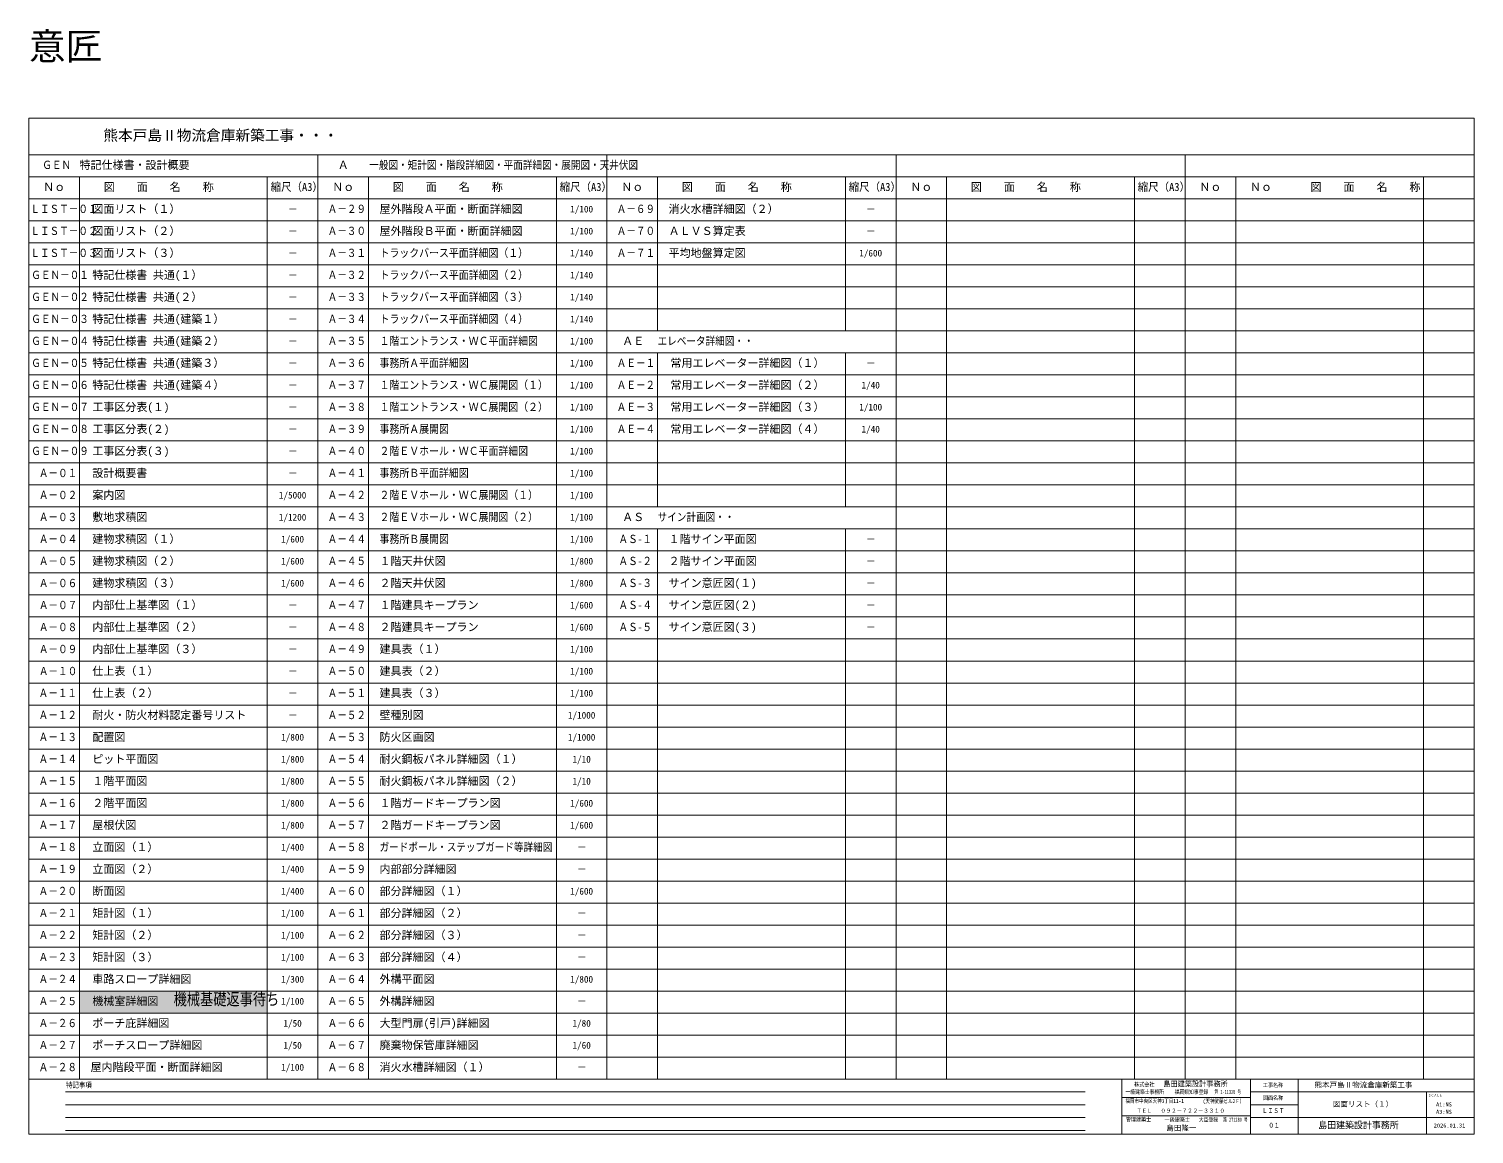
# Model space of a CAD drawing. Units: millimetres at full size. Extents: x -61750 to 61750, y -27874 to 28326.
# Drawn here: x -61750 to -22350, y -27874 to 2262 of the extents above; entities that cross this region are included whole.
import ezdxf
from ezdxf.enums import TextEntityAlignment as Align

# ---------------------------------------------------------------- set-up
doc = ezdxf.new("R2010")
doc.units = ezdxf.units.MM
doc.header["$LTSCALE"] = 30
doc.layers.add('1-8_設備', color=7, linetype='Continuous', lineweight=18)
doc.layers.add('F-0_補助線', color=7, linetype='Continuous', lineweight=18)
doc.styles.add('ＭＳ ゴシック', font='')
doc.styles.get('ＭＳ ゴシック').set_extended_font_data('MS Gothic')

msp = doc.modelspace()

# ---------------------------------------------------------------- linework, layer by layer
at = {"layer": '1-8_設備', "color": 3}
for p, q in [((-22350, -1173.87), (-61750, -1173.87)), ((-22350, -1773.87), (-61750, -1773.87)), ((-60370, -1773.87), (-60370, -26373.87)), ((-55250, -1773.87), (-55250, -26373.87)), ((-52490, -1773.87), (-52490, -26373.87)), ((-47370, -1773.87), (-47370, -26373.87)), ((-44610, -1773.87), (-44610, -5973.87)), ((-39490, -1773.87), (-39490, -5973.87)), ((-36730, -1773.87), (-36730, -26373.87)), ((-31610, -1773.87), (-31610, -26373.87)), ((-28850, -1773.87), (-28850, -26373.87)), ((-23730, -1773.87), (-23730, -26373.87)), ((-22350, -2373.87), (-61750, -2373.87)), ((-22350, -2973.87), (-61750, -2973.87)), ((-52490, -2973.87), (-52490, -8973.87)), ((-22350, -3573.87), (-61750, -3573.87)), ((-22350, -4173.87), (-61750, -4173.87)), ((-22350, -4773.87), (-61750, -4773.87)), ((-22350, -5373.87), (-61750, -5373.87)), ((-22350, -5973.87), (-61750, -5973.87)), ((-22350, -6573.87), (-61750, -6573.87)), ((-44610, -6573.87), (-44610, -10773.87)), ((-39490, -6573.87), (-39490, -10773.87)), ((-22350, -7173.87), (-61750, -7173.87)), ((-22350, -7773.87), (-61750, -7773.87)), ((-61750, -8373.87), (-22350, -8373.87)), ((-61750, -8973.87), (-22350, -8973.87)), ((-61750, -9573.87), (-22350, -9573.87)), ((-52490, -9573.87), (-52490, -10773.87)), ((-61750, -10173.87), (-22350, -10173.87)), ((-22350, -10773.87), (-61750, -10773.87)), ((-61750, -11373.87), (-22350, -11373.87)), ((-44610, -11373.87), (-44610, -26373.87)), ((-39490, -11373.87), (-39490, -26373.87)), ((-61750, -11973.87), (-22350, -11973.87)), ((-61750, -12573.87), (-22350, -12573.87)), ((-52490, -12573.87), (-52490, -17373.87)), ((-61750, -13173.87), (-22350, -13173.87)), ((-61750, -13773.87), (-22350, -13773.87)), ((-22350, -14373.87), (-61750, -14373.87)), ((-61750, -14973.87), (-22350, -14973.87)), ((-61750, -15573.87), (-22350, -15573.87)), ((-61750, -16173.87), (-22350, -16173.87)), ((-61750, -16773.87), (-22350, -16773.87)), ((-61750, -17373.87), (-22350, -17373.87)), ((-61750, -17973.87), (-22350, -17973.87)), ((-61750, -18573.87), (-22350, -18573.87)), ((-61750, -19173.87), (-22350, -19173.87)), ((-61750, -19773.87), (-22350, -19773.87)), ((-61750, -20373.87), (-22350, -20373.87)), ((-61750, -20973.87), (-22350, -20973.87)), ((-61750, -21573.87), (-22350, -21573.87)), ((-61750, -22173.87), (-22350, -22173.87)), ((-61750, -22773.87), (-22350, -22773.87)), ((-61750, -23373.87), (-22350, -23373.87)), ((-61750, -23973.87), (-22350, -23973.87)), ((-61750, -24573.87), (-22350, -24573.87)), ((-61750, -25173.87), (-22350, -25173.87)), ((-61750, -25773.87), (-22350, -25773.87))]:
    msp.add_line(p, q, dxfattribs=at)
at = {"layer": '1-8_設備', "color": 54}
for p, q in [((-53870, -1173.87), (-53870, -26373.87)), ((-45990, -1173.87), (-45990, -26373.87)), ((-38110, -1173.87), (-38110, -26373.87)), ((-30230, -1173.87), (-30230, -26373.87))]:
    msp.add_line(p, q, dxfattribs=at)
at = {"layer": 'F-0_補助線', "color": 20}
for p, q in [((-61750, -173.87), (-22350, -173.87)), ((-22350, -27873.87), (-22350, -173.87)), ((-22350, -26373.87), (-61750, -26373.87)), ((-31950, -26373.87), (-31950, -27873.87)), ((-28450, -26373.87), (-28450, -27873.87)), ((-27150, -26373.87), (-27150, -27873.87)), ((-28450, -26723.87), (-22350, -26723.87)), ((-23650, -27073.87), (-23650, -26723.87)), ((-28450, -26873.87), (-31950, -26873.87)), ((-27150, -27073.87), (-28450, -27073.87)), ((-23650, -27073.87), (-23650, -27873.87)), ((-28450, -27373.87), (-31950, -27373.87)), ((-28450, -27423.87), (-22350, -27423.87))]:
    msp.add_line(p, q, dxfattribs=at)
at = {"layer": 'F-0_補助線'}
for p, q in [((-60750, -26722.52), (-32950, -26722.52)), ((-60750, -27072.52), (-32950, -27072.52)), ((-60750, -27422.52), (-32950, -27422.52)), ((-60750, -27772.52), (-32950, -27772.52))]:
    msp.add_line(p, q, dxfattribs=at)
at = {"layer": 'F-0_補助線', "color": 20}
msp.add_lwpolyline([(-22350, -27873.87), (-61750, -27873.87), (-61750, -173.87)], dxfattribs=at)
at = {"layer": 'F-0_補助線', "color": 2}
msp.add_solid([(-60370, -23973.87), (-60370, -24573.87), (-55250, -23973.87), (-55250, -24573.87)], dxfattribs=at)

# ---------------------------------------------------------------- texts
at = {"layer": '1-8_設備', "style": 'ＭＳ ゴシック'}
for s, height, p in [('意匠', 733.1, (-61750, 1201.83)), ('熊本戸島Ⅱ物流倉庫新築工事・・・', 293.3, (-59720, -873.87)), ('特記仕様書・設計概要', 219.9, (-60370, -1623.87)), ('Ａ', 219.9, (-53330, -1623.87)), ('Ｎｏ', 219.9, (-61360, -2223.87)), ('図\u3000\u3000面\u3000\u3000名\u3000\u3000称', 219.9, (-59710.57, -2226.42)), ('Ｎｏ', 219.9, (-53480, -2223.87)), ('図\u3000\u3000面\u3000\u3000名\u3000\u3000称', 219.9, (-51830.57, -2226.42)), ('Ｎｏ', 219.9, (-45600, -2223.87)), ('図\u3000\u3000面\u3000\u3000名\u3000\u3000称', 219.9, (-43950.57, -2226.42)), ('Ｎｏ', 219.9, (-37720, -2223.87)), ('図\u3000\u3000面\u3000\u3000名\u3000\u3000称', 219.9, (-36070.57, -2226.42)), ('Ｎｏ', 219.9, (-29840, -2223.87)), ('Ｎｏ', 219.9, (-28460, -2223.87)), ('図\u3000\u3000面\u3000\u3000名\u3000\u3000称', 219.9, (-26810.57, -2226.42)), ('図面リスト（１）', 219.9, (-60020, -2823.87)), ('－', 183.3, (-54685, -2798.87)), ('屋外階段Ａ平面・断面詳細図', 219.9, (-52190, -2823.87)), ('1/100', 183.3, (-46992.5, -2798.87)), ('消火水槽詳細図（２）', 219.9, (-44310, -2823.87)), ('－', 183.3, (-38925, -2798.87)), ('図面リスト（２）', 219.9, (-60020, -3423.87)), ('屋外階段Ｂ平面・断面詳細図', 219.9, (-52190, -3423.87)), ('1/100', 183.3, (-46992.5, -3398.87)), ('ＡＬＶＳ算定表', 219.9, (-44310, -3423.87)), ('－', 183.3, (-54685, -3398.87)), ('－', 183.3, (-38925, -3398.87)), ('図面リスト（３）', 219.9, (-60020, -4023.87)), ('－', 183.3, (-54685, -3998.87)), ('1/140', 183.3, (-46992.5, -3998.87)), ('平均地盤算定図', 219.9, (-44310, -4023.87)), ('1/600', 183.3, (-39112.5, -3998.87)), ('特記仕様書 共通(１）', 219.9, (-60020, -4623.87)), ('－', 183.3, (-54685, -4598.87)), ('1/140', 183.3, (-46992.5, -4598.87)), ('特記仕様書 共通(２）', 219.9, (-60020, -5223.87)), ('－', 183.3, (-54685, -5198.87)), ('1/140', 183.3, (-46992.5, -5198.87)), ('特記仕様書 共通(建築１）', 219.9, (-60020, -5823.87)), ('－', 183.3, (-54685, -5798.87)), ('1/140', 183.3, (-46992.5, -5798.87)), ('特記仕様書 共通(建築２）', 219.9, (-60020, -6423.87)), ('－', 183.3, (-54685, -6398.87)), ('1/100', 183.3, (-46992.5, -6398.87)), ('ＡＥ', 219.9, (-45575, -6423.87)), ('特記仕様書 共通(建築３）', 219.9, (-60020, -7023.87)), ('－', 183.3, (-54685, -6998.87)), ('1/100', 183.3, (-46992.5, -6998.87)), ('常用エレベーター詳細図（１）', 219.9, (-44260, -7023.87)), ('－', 183.3, (-38925, -6998.87)), ('特記仕様書 共通(建築４）', 219.9, (-60020, -7623.87)), ('－', 183.3, (-54685, -7598.87)), ('1/100', 183.3, (-46992.5, -7598.87)), ('常用エレベーター詳細図（２）', 219.9, (-44260, -7623.87)), ('1/40', 183.3, (-39050, -7598.87)), ('工事区分表(１)', 219.9, (-60020, -8223.87)), ('－', 183.3, (-54685, -8198.87)), ('1/100', 183.3, (-46992.5, -8198.87)), ('常用エレベーター詳細図（３）', 219.9, (-44260, -8223.87)), ('1/100', 183.3, (-39112.5, -8198.87)), ('工事区分表(２)', 219.9, (-60020, -8823.87)), ('－', 183.3, (-54685, -8798.87)), ('1/100', 183.3, (-46992.5, -8798.87)), ('常用エレベーター詳細図（４）', 219.9, (-44260, -8823.87)), ('1/40', 183.3, (-39050, -8798.87)), ('工事区分表(３)', 219.9, (-60020, -9423.87)), ('－', 183.3, (-54685, -9398.87)), ('1/100', 183.3, (-46992.5, -9398.87)), ('設計概要書', 219.9, (-60020, -10023.87)), ('－', 183.3, (-54685, -9998.87)), ('1/100', 183.3, (-46992.5, -9998.87)), ('案内図', 219.9, (-60020, -10623.87)), ('1/5000', 183.3, (-54935, -10598.87)), ('1/100', 183.3, (-46992.5, -10598.87)), ('敷地求積図', 219.9, (-60020, -11223.87)), ('1/1200', 183.3, (-54935, -11198.87)), ('1/100', 183.3, (-46992.5, -11198.87)), ('ＡＳ', 219.9, (-45575, -11223.87)), ('建物求積図（１）', 219.9, (-60020, -11823.87)), ('1/600', 183.3, (-54872.5, -11798.87)), ('1/100', 183.3, (-46992.5, -11798.87)), ('１階サイン平面図', 219.9, (-44310, -11823.87)), ('－', 183.3, (-38925, -11798.87)), ('建物求積図（２）', 219.9, (-60020, -12423.87)), ('1/600', 183.3, (-54872.5, -12398.87)), ('１階天井伏図', 219.9, (-52190, -12423.87)), ('1/800', 183.3, (-46992.5, -12398.87)), ('２階サイン平面図', 219.9, (-44310, -12423.87)), ('－', 183.3, (-38925, -12398.87)), ('建物求積図（３）', 219.9, (-60020, -13023.87)), ('1/600', 183.3, (-54872.5, -12998.87)), ('２階天井伏図', 219.9, (-52190, -13023.87)), ('1/800', 183.3, (-46992.5, -12998.87)), ('サイン意匠図(１)', 219.9, (-44310, -13023.87)), ('－', 183.3, (-38925, -12998.87)), ('内部仕上基準図（１）', 219.9, (-60020, -13623.87)), ('１階建具キープラン', 219.9, (-52190, -13623.87)), ('1/600', 183.3, (-46992.5, -13598.87)), ('サイン意匠図(２)', 219.9, (-44310, -13623.87)), ('－', 183.3, (-54685, -13598.87)), ('－', 183.3, (-38925, -13598.87)), ('内部仕上基準図（２）', 219.9, (-60020, -14223.87)), ('－', 183.3, (-54685, -14198.87)), ('２階建具キープラン', 219.9, (-52190, -14223.87)), ('1/600', 183.3, (-46992.5, -14198.87)), ('サイン意匠図(３)', 219.9, (-44310, -14223.87)), ('－', 183.3, (-38925, -14198.87)), ('内部仕上基準図（３）', 219.9, (-60020, -14823.87)), ('建具表（１）', 219.9, (-52190, -14823.87)), ('1/100', 183.3, (-46992.5, -14798.87)), ('－', 183.3, (-54685, -14798.87)), ('仕上表（１）', 219.9, (-60020, -15423.87)), ('－', 183.3, (-54685, -15398.87)), ('建具表（２）', 219.9, (-52190, -15423.87)), ('1/100', 183.3, (-46992.5, -15398.87)), ('仕上表（２）', 219.9, (-60020, -16023.87)), ('建具表（３）', 219.9, (-52190, -16023.87)), ('1/100', 183.3, (-46992.5, -15998.87)), ('－', 183.3, (-54685, -15998.87)), ('耐火・防火材料認定番号リスト', 219.9, (-60020, -16623.87)), ('－', 183.3, (-54685, -16598.87)), ('壁種別図', 219.9, (-52190, -16623.87)), ('1/1000', 183.3, (-47055, -16598.87)), ('配置図', 219.9, (-60020, -17223.87)), ('防火区画図', 219.9, (-52190, -17223.87)), ('1/800', 183.3, (-54872.5, -17198.87)), ('1/1000', 183.3, (-47055, -17198.87)), ('ピット平面図', 219.9, (-60020, -17823.87)), ('1/800', 183.3, (-54872.5, -17798.87)), ('耐火鋼板パネル詳細図（１）', 219.9, (-52190, -17823.87)), ('1/10', 183.3, (-46930, -17798.87)), ('１階平面図', 219.9, (-60020, -18423.87)), ('耐火鋼板パネル詳細図（２）', 219.9, (-52190, -18423.87)), ('1/800', 183.3, (-54872.5, -18398.87)), ('1/10', 183.3, (-46930, -18398.87)), ('２階平面図', 219.9, (-60020, -19023.87)), ('1/800', 183.3, (-54872.5, -18998.87)), ('１階ガードキープラン図', 219.9, (-52190, -19023.87)), ('1/600', 183.3, (-46992.5, -18998.87)), ('屋根伏図', 219.9, (-60020, -19623.87)), ('1/800', 183.3, (-54872.5, -19598.87)), ('２階ガードキープラン図', 219.9, (-52190, -19623.87)), ('1/600', 183.3, (-46992.5, -19598.87)), ('立面図（１）', 219.9, (-60020, -20223.87)), ('1/400', 183.3, (-54872.5, -20198.87)), ('－', 183.3, (-46805, -20198.87)), ('立面図（２）', 219.9, (-60020, -20823.87)), ('1/400', 183.3, (-54872.5, -20798.87)), ('内部部分詳細図', 219.9, (-52190, -20823.87)), ('－', 183.3, (-46805, -20798.87)), ('断面図', 219.9, (-60020, -21423.87)), ('1/400', 183.3, (-54872.5, -21398.87)), ('部分詳細図（１）', 219.9, (-52190, -21423.87)), ('1/600', 183.3, (-46992.5, -21398.87)), ('矩計図（１）', 219.9, (-60020, -22023.87)), ('1/100', 183.3, (-54872.5, -21998.87)), ('部分詳細図（２）', 219.9, (-52190, -22023.87)), ('－', 183.3, (-46805, -21998.87)), ('矩計図（２）', 219.9, (-60020, -22623.87)), ('1/100', 183.3, (-54872.5, -22598.87)), ('部分詳細図（３）', 219.9, (-52190, -22623.87)), ('－', 183.3, (-46805, -22598.87)), ('矩計図（３）', 219.9, (-60020, -23223.87)), ('1/100', 183.3, (-54872.5, -23198.87)), ('部分詳細図（４）', 219.9, (-52190, -23223.87)), ('－', 183.3, (-46805, -23198.87)), ('車路スロープ詳細図', 219.9, (-60020, -23823.87)), ('1/300', 183.3, (-54872.5, -23798.87)), ('外構平面図', 219.9, (-52190, -23823.87)), ('1/800', 183.3, (-46992.5, -23798.87)), ('機械室詳細図', 219.9, (-60020, -24423.87)), ('1/100', 183.3, (-54872.5, -24398.87)), ('外構詳細図', 219.9, (-52190, -24423.87)), ('－', 183.3, (-46805, -24398.87)), ('ポーチ庇詳細図', 219.9, (-60020, -25023.87)), ('1/50', 183.3, (-54810, -24998.87)), ('大型門扉(引戸)詳細図', 219.9, (-52190, -25023.87)), ('1/80', 183.3, (-46930, -24998.87)), ('ポーチスロープ詳細図', 219.9, (-60020, -25623.87)), ('1/50', 183.3, (-54810, -25598.87)), ('廃棄物保管庫詳細図', 219.9, (-52190, -25623.87)), ('1/60', 183.3, (-46930, -25598.87)), ('屋内階段平面・断面詳細図', 219.9, (-60070, -26223.87)), ('1/100', 183.3, (-54872.5, -26198.87)), ('消火水槽詳細図（１）', 219.9, (-52190, -26223.87)), ('－', 183.3, (-46805, -26198.87))]:
    msp.add_text(s, height=height, dxfattribs=at).set_placement(p, align=Align.BOTTOM_LEFT)
for s, width, p in [('ＧＥＮ', 0.85, (-61385, -1623.87)), ('一般図・矩計図・階段詳細図・平面詳細図・展開図・天井伏図', 0.85, (-52470.52, -1624.26)), ('縮尺（A3）', 0.95, (-55160, -2223.87)), ('縮尺（A3）', 0.95, (-47280, -2223.87)), ('縮尺（A3）', 0.95, (-39400, -2223.87)), ('縮尺（A3）', 0.95, (-31520, -2223.87)), ('ＬＩＳＴ－０１', 0.85, (-61710, -2823.87)), ('Ａ－２９', 0.85, (-53605, -2823.87)), ('Ａ－６９', 0.85, (-45725, -2823.87)), ('ＬＩＳＴ－０２', 0.85, (-61710, -3423.87)), ('Ａ－３０', 0.85, (-53605, -3423.87)), ('Ａ－７０', 0.85, (-45725, -3423.87)), ('ＬＩＳＴ－０３', 0.85, (-61710, -4023.87)), ('Ａ－３１', 0.85, (-53605, -4023.87)), ('トラックバース平面詳細図（１）', 0.9, (-52190, -4023.87)), ('Ａ－７１', 0.85, (-45725, -4023.87)), ('ＧＥＮ－０１', 0.85, (-61685, -4623.87)), ('Ａ－３２', 0.85, (-53605, -4623.87)), ('トラックバース平面詳細図（２）', 0.9, (-52190, -4623.87)), ('ＧＥＮ－０２', 0.85, (-61685, -5223.87)), ('Ａ－３３', 0.85, (-53605, -5223.87)), ('トラックバース平面詳細図（３）', 0.9, (-52190, -5223.87)), ('トラックバース平面詳細図（４）', 0.9, (-52190, -5823.87)), ('ＧＥＮ－０３', 0.85, (-61685, -5823.87)), ('Ａ－３４', 0.85, (-53605, -5823.87)), ('ＧＥＮ－０４', 0.85, (-61685, -6423.87)), ('Ａ－３５', 0.85, (-53605, -6423.87)), ('１階エントランス・ＷＣ平面詳細図', 0.9, (-52190, -6423.87)), ('エレベータ詳細図・・', 0.85, (-44610, -6423.87)), ('ＧＥＮ－０５', 0.85, (-61685, -7023.87)), ('Ａ－３６', 0.85, (-53605, -7023.87)), ('事務所Ａ平面詳細図', 0.9, (-52190, -7023.87)), ('ＡＥ－１', 0.85, (-45725, -7023.87)), ('ＧＥＮ－０６', 0.85, (-61685, -7623.87)), ('Ａ－３７', 0.85, (-53605, -7623.87)), ('１階エントランス・ＷＣ展開図（１）', 0.9, (-52190, -7623.87)), ('ＡＥ－２', 0.85, (-45725, -7623.87)), ('ＧＥＮ－０７', 0.85, (-61685, -8223.87)), ('Ａ－３８', 0.85, (-53605, -8223.87)), ('１階エントランス・ＷＣ展開図（２）', 0.9, (-52190, -8223.87)), ('ＡＥ－３', 0.85, (-45725, -8223.87)), ('ＧＥＮ－０８', 0.85, (-61685, -8823.87)), ('Ａ－３９', 0.85, (-53605, -8823.87)), ('事務所Ａ展開図', 0.9, (-52190, -8823.87)), ('ＡＥ－４', 0.85, (-45725, -8823.87)), ('ＧＥＮ－０９', 0.85, (-61685, -9423.87)), ('Ａ－４０', 0.85, (-53605, -9423.87)), ('２階ＥＶホール・ＷＣ平面詳細図', 0.9, (-52190, -9423.87)), ('Ａ－０１', 0.85, (-61477.68, -10025.72)), ('Ａ－４１', 0.85, (-53605, -10023.87)), ('事務所Ｂ平面詳細図', 0.9, (-52190, -10023.87)), ('Ａ－０２', 0.85, (-61477.68, -10625.72)), ('Ａ－４２', 0.85, (-53605, -10623.87)), ('２階ＥＶホール・ＷＣ展開図（１）', 0.9, (-52190, -10623.87)), ('Ａ－０３', 0.85, (-61477.68, -11225.72)), ('Ａ－４３', 0.85, (-53605, -11223.87)), ('２階ＥＶホール・ＷＣ展開図（２）', 0.9, (-52190, -11223.87)), ('サイン計画図・・', 0.85, (-44610, -11223.87)), ('Ａ－０４', 0.85, (-61477.68, -11825.72)), ('Ａ－４４', 0.85, (-53605, -11823.87)), ('事務所Ｂ展開図', 0.9, (-52190, -11823.87)), ('ＡＳ-１', 0.85, (-45675, -11823.87)), ('Ａ－０５', 0.85, (-61477.68, -12425.72)), ('Ａ－４５', 0.85, (-53605, -12423.87)), ('ＡＳ-２', 0.85, (-45675, -12423.87)), ('Ａ－０６', 0.85, (-61477.68, -13025.72)), ('Ａ－４６', 0.85, (-53605, -13023.87)), ('ＡＳ-３', 0.85, (-45675, -13023.87)), ('Ａ－０７', 0.85, (-61477.68, -13625.72)), ('Ａ－４７', 0.85, (-53605, -13623.87)), ('ＡＳ-４', 0.85, (-45675, -13623.87)), ('Ａ－０８', 0.85, (-61477.68, -14225.72)), ('Ａ－４８', 0.85, (-53605, -14223.87)), ('ＡＳ-５', 0.85, (-45675, -14223.87)), ('Ａ－０９', 0.85, (-61477.68, -14825.72)), ('Ａ－４９', 0.85, (-53605, -14823.87)), ('Ａ－１０', 0.85, (-61477.68, -15425.72)), ('Ａ－５０', 0.85, (-53605, -15423.87)), ('Ａ－１１', 0.85, (-61485, -16023.87)), ('Ａ－５１', 0.85, (-53605, -16023.87)), ('Ａ－１２', 0.85, (-61485, -16623.87)), ('Ａ－５２', 0.85, (-53605, -16623.87)), ('Ａ－１３', 0.85, (-61485, -17223.87)), ('Ａ－５３', 0.85, (-53605, -17223.87)), ('Ａ－１４', 0.85, (-61485, -17823.87)), ('Ａ－５４', 0.85, (-53605, -17823.87)), ('Ａ－１５', 0.85, (-61485, -18423.87)), ('Ａ－５５', 0.85, (-53605, -18423.87)), ('Ａ－１６', 0.85, (-61485, -19023.87)), ('Ａ－５６', 0.85, (-53605, -19023.87)), ('Ａ－１７', 0.85, (-61485, -19623.87)), ('Ａ－５７', 0.85, (-53605, -19623.87)), ('Ａ－１８', 0.85, (-61485, -20223.87)), ('Ａ－５８', 0.85, (-53605, -20223.87)), ('ガードポール・ステップガード等詳細図', 0.85, (-52190, -20223.87)), ('Ａ－１９', 0.85, (-61485, -20823.87)), ('Ａ－５９', 0.85, (-53605, -20823.87)), ('Ａ－２０', 0.85, (-61485, -21423.87)), ('Ａ－６０', 0.85, (-53605, -21423.87)), ('Ａ－２１', 0.85, (-61485, -22023.87)), ('Ａ－６１', 0.85, (-53605, -22023.87)), ('Ａ－２２', 0.85, (-61485, -22623.87)), ('Ａ－６２', 0.85, (-53605, -22623.87)), ('Ａ－２３', 0.85, (-61485, -23223.87)), ('Ａ－６３', 0.85, (-53605, -23223.87)), ('Ａ－２４', 0.85, (-61485, -23823.87)), ('Ａ－６４', 0.85, (-53605, -23823.87)), ('Ａ－２５', 0.85, (-61485, -24423.87)), ('Ａ－６５', 0.85, (-53605, -24423.87)), ('Ａ－２６', 0.85, (-61485, -25023.87)), ('Ａ－６６', 0.85, (-53605, -25023.87)), ('Ａ－２７', 0.85, (-61485, -25623.87)), ('Ａ－６７', 0.85, (-53605, -25623.87)), ('Ａ－２８', 0.85, (-61485, -26223.87)), ('Ａ－６８', 0.85, (-53605, -26223.87))]:
    msp.add_text(s, height=219.9, dxfattribs=dict(at, width=width)).set_placement(p, align=Align.BOTTOM_LEFT)
at = {"layer": 'F-0_補助線', "style": 'ＭＳ ゴシック'}
for s, height, width, p in [('機械基礎返事待ち', 329.9, 0.8, (-57804.72, -24456.88)), ('特記事項', 146.6, 0.85, (-60736.25, -26652.52)), ('一級建築士事務所', 110, 0.85, (-31851.25, -26810.12)), ('株式会社', 110, 0.9, (-31618.75, -26605.12)), ('島田建築設計事務所', 146.6, 0.95, (-30821.25, -26621.37)), ('福岡県知事登録 ', 110, 0.85, (-30512.5, -26810.12)), ('第 1-11328 号', 110, 0.65, (-29427.5, -26811.37)), ('工事名称', 110, 0.9, (-28108.3, -26623.87)), ('ＳＣＡＬＥ', 73.31, 0.75, (-23600, -26873.87)), ('福岡市中央区天神3丁目11-1', 110, 0.8, (-31853.75, -27056.37)), ('ＴＥＬ', 110, 0.9, (-31550, -27323.87)), ('０９２－７２２－３３１０', 110, 0.95, (-30900, -27323.87)), ('(天神武藤ビル2Ｆ）', 110, 0.8, (-29745.86, -27062.62)), ('図面名称', 110, 0.9, (-28108.3, -26973.87)), ('ＬＩＳＴ', 128.3, 0.85, (-28128.85, -27336.37)), ('管理建築士', 110, 0.9, (-31845, -27561.37)), ('一級建築士', 110, 0.9, (-30787.5, -27567.62)), ('大臣登録 ', 110, 0.85, (-29853.75, -27568.87)), ('第 271280 号', 110, 0.65, (-29190, -27568.87)), ('０１', 128.3, 0.85, (-27958.23, -27736.37)), ('島田建築設計事務所', 183.3, 0.95, (-26599.07, -27773.87))]:
    msp.add_text(s, height=height, dxfattribs=dict(at, width=width)).set_placement(p, align=Align.BOTTOM_LEFT)
for s, height, p in [('熊本戸島Ⅱ物流倉庫新築工事', 146.6, (-26700, -26648.87)), ('図面リスト（１）', 146.6, (-26200, -27173.87)), ('A1:NS', 110, (-23387.5, -27153.99)), ('A3:NS', 110, (-23387.5, -27353.99)), ('島田隆一', 146.6, (-30741.35, -27823.87)), ('2026.01.31', 110, (-23450, -27728.23))]:
    msp.add_text(s, height=height, dxfattribs=at).set_placement(p, align=Align.BOTTOM_LEFT)

doc.saveas('drawing.dxf')
